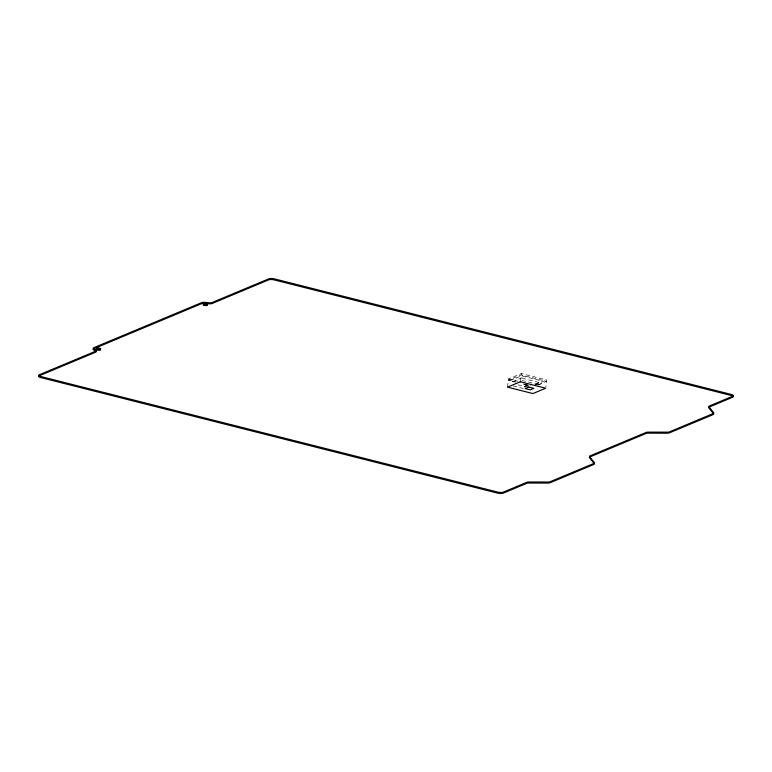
<?xml version="1.0" encoding="UTF-8"?>
<svg xmlns="http://www.w3.org/2000/svg" width="772" height="772" viewBox="0 0 772 772"><rect width="100%" height="100%" fill="white"/><g stroke="black" fill="none" stroke-linecap="round" stroke-linejoin="round"><path stroke-width="0.58" stroke-dasharray="3.86 2.9" d="M507.503 387.129L508.536 378.907L521.341 373.552L546.769 379.988L545.872 387.071M520.299 381.783L521.341 373.552M524.854 387.071L524.96 386.232M525.143 387.071L525.269 385.99L529.158 384.35M525.886 386.685L525.414 386.068L527.71 385.132M525.819 386.975L525.848 386.772A1.94 0.511 7.2 0 1 525.269 385.99M528.357 385.778L528.83 385.633M525.578 386.55C524.42 385.421 527.344 388.355 528.839 385.575M525.452 386.434L525.404 386.396M509.974 380.712L522.47 375.491M512.434 381.764L522.19 377.691M525.404 386.888L525.78 386.772M525.481 386.685L525.163 386.82A1.94 0.511 7.2 0 0 524.892 386.975M535.199 384.215L541.703 381.493M535.035 384.89L546.769 379.988M538.055 384.919L546.595 381.358L521.168 374.922L508.372 380.278L515.3 382.024M538.171 385.045L541.423 383.684M522.403 376.041L541.77 380.943M522.123 378.241L541.49 383.134M521.843 380.432L540.082 385.045M508.536 378.907L517.79 381.243M512.502 381.214L515.928 382.082M523.899 384.099L530.74 385.826M523.387 384.08L529.167 385.537M517.925 384.852L525.983 386.801M513.091 385.894L524.487 388.779"/><path stroke-width="1.16" d="M201.743 302.595L93.663 347.776A4.304 1.139 7.2 0 0 93.904 348.954L95.709 349.909A4.304 1.139 7.2 0 1 95.95 351.086L39.179 374.825A4.304 1.139 7.2 0 0 41.07 376.591L497.467 492.034A4.304 1.139 7.2 0 0 503.199 492.198L526.88 482.297A4.304 1.139 7.2 0 1 529.003 482.008L548.014 482.037A4.304 1.139 7.2 0 0 550.137 481.747L594.044 463.393A4.304 1.139 7.2 0 0 594.382 462.65L589.625 456.667A4.304 1.139 7.2 0 1 589.972 455.924L646.174 432.426A4.304 1.139 7.2 0 1 648.306 432.137L667.317 432.156A4.304 1.139 7.2 0 0 669.44 431.866L713.338 413.522A4.304 1.139 7.2 0 0 713.685 412.779L708.928 406.796A4.304 1.139 7.2 0 1 709.275 406.053L732.946 396.152A4.304 1.139 7.2 0 0 731.055 394.386L274.668 278.933A4.304 1.139 7.2 0 0 268.936 278.779L212.155 302.508A4.304 1.139 7.2 0 1 208.594 302.72L205.304 302.383A4.304 1.139 7.2 0 0 201.743 302.595M201.608 303.628L93.528 348.809A4.304 1.139 7.2 0 0 93.779 349.986L95.574 350.942A4.304 1.139 7.2 0 1 95.825 352.119L39.054 375.848A4.304 1.139 7.2 0 0 40.945 377.614L497.332 493.067A4.304 1.139 7.2 0 0 503.064 493.221L526.745 483.33A4.304 1.139 7.2 0 1 528.868 483.04L547.879 483.06A4.304 1.139 7.2 0 0 550.011 482.77L593.909 464.416A4.304 1.139 7.2 0 0 594.257 463.673L589.499 457.69A4.304 1.139 7.2 0 1 589.837 456.947L646.048 433.449A4.304 1.139 7.2 0 1 648.171 433.16L667.182 433.188A4.304 1.139 7.2 0 0 669.314 432.899L713.212 414.545A4.304 1.139 7.2 0 0 713.55 413.802L708.802 407.819A4.304 1.139 7.2 0 1 709.14 407.076L732.821 397.175A4.304 1.139 7.2 0 0 730.93 395.409L274.533 279.966A4.304 1.139 7.2 0 0 268.801 279.802L212.03 303.541A4.304 1.139 7.2 0 1 208.459 303.753L205.178 303.415A4.304 1.139 7.2 0 0 201.608 303.628M520.299 381.783L507.503 387.129L532.931 393.566L545.727 388.21L520.299 381.783M528.81 387.1L525.24 388.596L530.267 389.86L533.838 388.374L528.81 387.1M204.03 304.216A2.152 0.569 7.2 0 0 207.543 304.322A2.152 0.569 7.2 0 0 204.783 303.328A2.152 0.569 7.2 0 0 204.03 304.216M203.905 305.249A2.152 0.569 7.2 0 0 207.407 305.345A2.152 0.569 7.2 0 0 204.648 304.361A2.152 0.569 7.2 0 0 203.905 305.249M97.195 348.876A2.152 0.569 7.2 0 0 100.707 348.983A2.152 0.569 7.2 0 0 97.947 347.989A2.152 0.569 7.2 0 0 97.195 348.876M97.069 349.909A2.152 0.569 7.2 0 0 100.582 350.005A2.152 0.569 7.2 0 0 97.822 349.021A2.152 0.569 7.2 0 0 97.069 349.909"/></g></svg>
